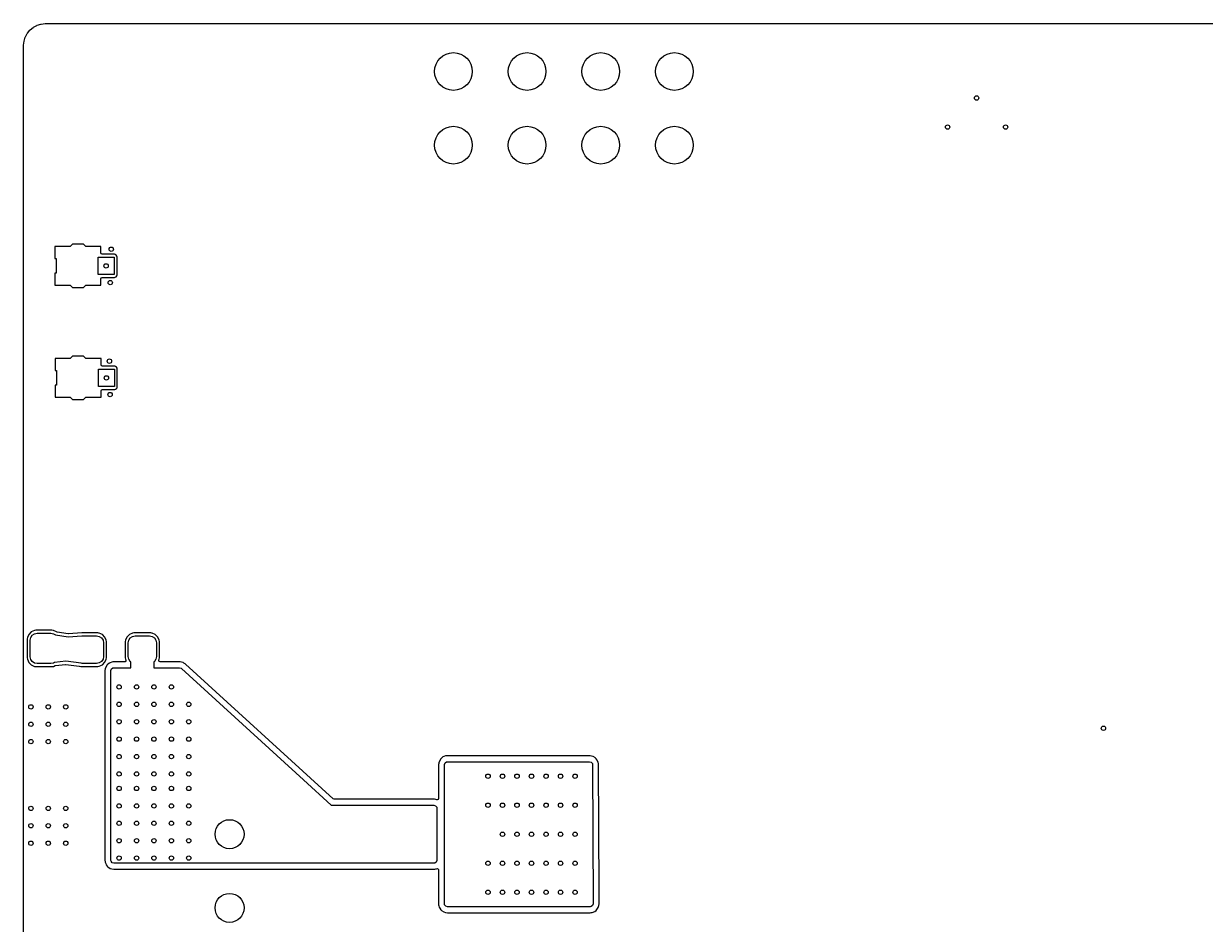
# Model space of a CAD drawing. Extents: x 114.9 to 199.6, y -137.1 to -76.7.
# Drawn here: x 114.88 to 155.62, y -107.7 to -76.65 of the extents above; entities that cross this region are included whole.
import ezdxf

# ---------------------------------------------------------------- set-up
doc = ezdxf.new("R2010")
doc.units = 0
doc.layers.add('BLACK', color=7, linetype='CONTINUOUS')

msp = doc.modelspace()

# ---------------------------------------------------------------- linework, layer by layer
at = {"layer": 'BLACK', "linetype": 'CONTINUOUS'}
for p, q in [((114.939822, -77.10893), (115.004542, -76.98785)), ((115.004542, -76.98785), (115.009871, -76.979874)), ((115.009871, -76.979874), (115.096961, -76.873753)), ((115.096961, -76.873753), (115.103754, -76.866961)), ((115.103754, -76.866961), (115.209874, -76.779871)), ((115.209874, -76.779871), (115.21785, -76.774542)), ((115.21785, -76.774542), (115.33893, -76.709822)), ((115.33893, -76.709822), (115.34779, -76.706153)), ((115.34779, -76.706153), (115.479162, -76.666301)), ((115.479162, -76.666301), (115.488581, -76.664428)), ((115.488581, -76.664428), (115.627604, -76.650736)), ((115.627604, -76.650736), (115.632407, -76.6505)), ((115.632407, -76.6505), (115.67417, -76.6505)), ((115.67417, -76.6505), (198.78583, -76.6505)), ((114.8805, -77.402406), (114.880736, -77.397603)), ((114.8805, -79.161927), (114.8805, -77.402406)), ((114.880736, -77.397603), (114.894428, -77.258582)), ((114.894428, -77.258582), (114.896302, -77.249161)), ((114.896302, -77.249161), (114.936153, -77.11779)), ((114.936153, -77.11779), (114.939822, -77.10893)), ((114.8805, -79.458752), (114.8805, -79.161927)), ((114.8805, -84.33), (114.8805, -79.458752)), ((114.8805, -88.19), (114.8805, -84.33)), ((116.48, -84.3305), (115.96, -84.3305)), ((115.96, -84.3305), (115.96, -84.75)), ((116.480354, -84.330354), (116.48, -84.3305)), ((116.560208, -84.2505), (116.480354, -84.330354)), ((116.939792, -84.2505), (116.560208, -84.2505)), ((117.019646, -84.330354), (116.939792, -84.2505)), ((117.02, -84.3305), (117.019646, -84.330354)), ((117.54, -84.3305), (117.02, -84.3305)), ((117.54, -84.5505), (117.54, -84.3305)), ((117.45, -85.3), (117.45, -84.7)), ((117.45, -84.7), (118, -84.7)), ((117.554352, -84.585148), (117.54, -84.5505)), ((117.589, -84.5995), (117.554352, -84.585148)), ((118.009899, -84.5995), (117.589, -84.5995)), ((118, -84.7), (118, -85.3)), ((118.009904, -84.5995), (118.009899, -84.5995)), ((118.039212, -84.60533), (118.009904, -84.5995)), ((118.072457, -84.627543), (118.039212, -84.60533)), ((118.094667, -84.660783), (118.072457, -84.627543)), ((118.094667, -84.660784), (118.094667, -84.660783)), ((118.094669, -84.660787), (118.094667, -84.660784)), ((118.100499, -84.690102), (118.094669, -84.660787)), ((118.1005, -85.309899), (118.100499, -84.690102)), ((115.96, -84.75), (116, -84.75)), ((116, -84.75), (116, -85.25)), ((116, -85.25), (115.96, -85.25)), ((115.96, -85.25), (115.96, -85.6695)), ((118, -85.3), (117.45, -85.3)), ((117.54, -85.449499), (117.554352, -85.414851)), ((117.54, -85.6695), (117.54, -85.449499)), ((117.554352, -85.414851), (117.589, -85.400499)), ((117.589, -85.400499), (118.009895, -85.400499)), ((118.009895, -85.400499), (118.009898, -85.400499)), ((118.009898, -85.400499), (118.039213, -85.394669)), ((118.039213, -85.394669), (118.072457, -85.372457)), ((118.072457, -85.372457), (118.094669, -85.339213)), ((118.094669, -85.339213), (118.1005, -85.309899)), ((115.96, -85.6695), (116.48, -85.6695)), ((116.48, -85.6695), (116.480354, -85.669646)), ((116.480354, -85.669646), (116.560208, -85.7495)), ((116.560208, -85.7495), (116.939792, -85.7495)), ((116.939792, -85.7495), (117.019646, -85.669646)), ((117.019646, -85.669646), (117.02, -85.6695)), ((117.02, -85.6695), (117.54, -85.6695)), ((114.8805, -97.8579), (114.8805, -88.19)), ((116.49, -88.1905), (115.97, -88.1905)), ((115.97, -88.1905), (115.97, -88.61)), ((116.490354, -88.190354), (116.49, -88.1905)), ((116.570208, -88.1105), (116.490354, -88.190354)), ((116.949792, -88.1105), (116.570208, -88.1105)), ((117.029646, -88.190354), (116.949792, -88.1105)), ((117.03, -88.1905), (117.029646, -88.190354)), ((117.55, -88.1905), (117.03, -88.1905)), ((117.55, -88.4105), (117.55, -88.1905)), ((115.97, -88.61), (116.01, -88.61)), ((116.01, -88.61), (116.01, -89.11)), ((117.46, -89.16), (117.46, -88.56)), ((117.46, -88.56), (118.01, -88.56)), ((117.564352, -88.445148), (117.55, -88.4105)), ((117.599, -88.4595), (117.564352, -88.445148)), ((118.019899, -88.4595), (117.599, -88.4595)), ((118.01, -88.56), (118.01, -89.16)), ((118.019904, -88.4595), (118.019899, -88.4595)), ((118.049212, -88.46533), (118.019904, -88.4595)), ((118.082457, -88.487543), (118.049212, -88.46533)), ((118.104667, -88.520783), (118.082457, -88.487543)), ((118.104667, -88.520784), (118.104667, -88.520783)), ((118.104669, -88.520787), (118.104667, -88.520784)), ((118.110499, -88.550102), (118.104669, -88.520787)), ((118.1105, -89.169899), (118.110499, -88.550102)), ((116.01, -89.11), (115.97, -89.11)), ((115.97, -89.11), (115.97, -89.5295)), ((118.01, -89.16), (117.46, -89.16)), ((118.082457, -89.232457), (118.104669, -89.199213)), ((118.104669, -89.199213), (118.1105, -89.169899)), ((115.97, -89.5295), (116.49, -89.5295)), ((116.49, -89.5295), (116.490354, -89.529646)), ((116.490354, -89.529646), (116.570208, -89.6095)), ((116.570208, -89.6095), (116.949792, -89.6095)), ((116.949792, -89.6095), (117.029646, -89.529646)), ((117.029646, -89.529646), (117.03, -89.5295)), ((117.03, -89.5295), (117.55, -89.5295)), ((117.55, -89.309499), (117.564352, -89.274851)), ((117.55, -89.5295), (117.55, -89.309499)), ((117.564352, -89.274851), (117.599, -89.260499)), ((117.599, -89.260499), (118.019895, -89.260499)), ((118.019895, -89.260499), (118.019898, -89.260499)), ((118.019898, -89.260499), (118.049213, -89.254669)), ((118.049213, -89.254669), (118.082457, -89.232457)), ((115.061356, -97.70064), (115.010981, -97.808668)), ((115.061357, -97.700638), (115.061356, -97.70064)), ((115.145638, -97.616357), (115.061357, -97.700638)), ((115.123079, -97.806613), (115.174562, -97.729562)), ((115.14564, -97.616356), (115.145638, -97.616357)), ((115.253671, -97.56598), (115.14564, -97.616356)), ((115.174562, -97.729562), (115.251613, -97.678079)), ((115.251613, -97.678079), (115.3425, -97.66)), ((115.302896, -97.559501), (115.253671, -97.56598)), ((115.302901, -97.5595), (115.302896, -97.559501)), ((115.857099, -97.5595), (115.302901, -97.5595)), ((115.3425, -97.66), (115.8175, -97.66)), ((115.8175, -97.66), (115.908387, -97.678079)), ((115.857103, -97.5595), (115.857099, -97.5595)), ((115.896484, -97.564684), (115.857103, -97.5595)), ((115.906331, -97.565981), (115.896484, -97.564684)), ((116.018245, -97.618168), (115.906331, -97.565981)), ((115.908387, -97.678079), (115.973756, -97.721756)), ((115.973756, -97.721756), (115.975038, -97.721094)), ((115.975038, -97.721094), (115.977878, -97.721199)), ((115.977878, -97.721199), (116.418115, -97.792004)), ((116.018577, -97.617455), (116.018245, -97.618168)), ((116.032613, -97.623146), (116.018577, -97.617455)), ((116.41674, -97.684928), (116.032613, -97.623146)), ((116.428292, -97.685405), (116.41674, -97.684928)), ((116.418115, -97.792004), (116.889843, -97.755591)), ((116.881722, -97.650404), (116.428292, -97.685405)), ((116.881723, -97.650404), (116.881722, -97.650404)), ((116.912993, -97.654152), (116.881723, -97.650404)), ((116.889843, -97.755591), (116.891616, -97.75617)), ((116.891616, -97.75617), (116.8975, -97.755)), ((116.8975, -97.755), (117.3975, -97.755)), ((116.918823, -97.6545), (116.912993, -97.654152)), ((117.4371, -97.6545), (116.918823, -97.6545)), ((117.3975, -97.755), (117.488387, -97.773079)), ((117.437103, -97.6545), (117.4371, -97.6545)), ((117.474023, -97.65936), (117.437103, -97.6545)), ((117.486331, -97.660981), (117.474023, -97.65936)), ((117.594359, -97.711356), (117.486331, -97.660981)), ((117.488387, -97.773079), (117.565438, -97.824562)), ((117.594361, -97.711357), (117.594359, -97.711356)), ((117.678642, -97.795638), (117.594361, -97.711357)), ((118.525638, -97.711357), (118.441357, -97.795638)), ((118.52564, -97.711356), (118.525638, -97.711357)), ((118.633671, -97.66098), (118.52564, -97.711356)), ((118.554562, -97.824562), (118.631613, -97.773079)), ((118.631613, -97.773079), (118.7225, -97.755)), ((118.682896, -97.654501), (118.633671, -97.66098)), ((118.682901, -97.6545), (118.682896, -97.654501)), ((119.262099, -97.6545), (118.682901, -97.6545)), ((118.7225, -97.755), (119.2225, -97.755)), ((119.2225, -97.755), (119.313387, -97.773079)), ((119.262103, -97.6545), (119.262099, -97.6545)), ((119.301484, -97.659684), (119.262103, -97.6545)), ((119.311331, -97.660981), (119.301484, -97.659684)), ((119.419359, -97.711356), (119.311331, -97.660981)), ((119.313387, -97.773079), (119.390438, -97.824562)), ((119.419361, -97.711357), (119.419359, -97.711356)), ((119.503642, -97.795638), (119.419361, -97.711357)), ((114.8805, -98.952501), (114.8805, -97.8579)), ((115.010981, -97.808668), (115.0045, -97.8579)), ((115.0045, -97.8579), (115.0045, -98.512098)), ((115.105, -97.8975), (115.123079, -97.806613)), ((115.105, -98.4725), (115.105, -97.8975)), ((117.565438, -97.824562), (117.616921, -97.901613)), ((117.616921, -97.901613), (117.635, -97.9925)), ((117.635, -97.9925), (117.635, -98.4675)), ((117.678643, -97.79564), (117.678642, -97.795638)), ((117.678644, -97.795641), (117.678643, -97.79564)), ((117.729019, -97.90367), (117.678644, -97.795641)), ((117.735499, -97.952898), (117.729019, -97.90367)), ((117.7355, -98.507103), (117.735499, -97.952898)), ((118.384501, -97.952896), (118.3845, -97.9529)), ((118.3845, -97.9529), (118.3845, -98.507098)), ((118.390981, -97.90367), (118.384501, -97.952896)), ((118.441356, -97.79564), (118.390981, -97.903668)), ((118.390981, -97.903668), (118.390981, -97.90367)), ((118.441357, -97.795638), (118.441356, -97.79564)), ((118.485, -97.9925), (118.503079, -97.901613)), ((118.485, -98.4675), (118.485, -97.9925)), ((118.503079, -97.901613), (118.554562, -97.824562)), ((119.390438, -97.824562), (119.441921, -97.901613)), ((119.441921, -97.901613), (119.46, -97.9925)), ((119.46, -97.9925), (119.46, -98.4675)), ((119.503643, -97.79564), (119.503642, -97.795638)), ((119.503644, -97.795641), (119.503643, -97.79564)), ((119.554019, -97.90367), (119.503644, -97.795641)), ((119.560499, -97.952898), (119.554019, -97.90367)), ((119.5605, -98.507103), (119.560499, -97.952898)), ((115.0045, -98.512098), (115.004501, -98.512103)), ((115.004501, -98.512103), (115.01098, -98.561328)), ((115.01098, -98.561328), (115.061356, -98.669359)), ((115.123079, -98.563387), (115.105, -98.4725)), ((115.174562, -98.640438), (115.123079, -98.563387)), ((117.616921, -98.558387), (117.565438, -98.635438)), ((117.635, -98.4675), (117.616921, -98.558387)), ((117.678644, -98.664359), (117.729019, -98.55633)), ((117.729019, -98.55633), (117.7355, -98.507103)), ((118.3845, -98.507098), (118.384501, -98.507103)), ((118.384501, -98.507103), (118.39098, -98.556328)), ((118.39098, -98.556328), (118.401222, -98.578292)), ((118.401222, -98.578292), (118.402858, -98.615759)), ((118.503079, -98.558387), (118.485, -98.4675)), ((118.554562, -98.635438), (118.503079, -98.558387)), ((119.441921, -98.558387), (119.390438, -98.635438)), ((119.46, -98.4675), (119.441921, -98.558387)), ((119.539187, -98.599), (119.543778, -98.578292)), ((119.543778, -98.578292), (119.551688, -98.561328)), ((119.551688, -98.561328), (119.554019, -98.55633)), ((119.554019, -98.55633), (119.5605, -98.507103)), ((114.8805, -115.9379), (114.8805, -98.952501)), ((115.061356, -98.669359), (115.061357, -98.669361)), ((115.061357, -98.669361), (115.145638, -98.753642)), ((115.145638, -98.753642), (115.14564, -98.753643)), ((115.14564, -98.753643), (115.145641, -98.753644)), ((115.145641, -98.753644), (115.25367, -98.804019)), ((115.251613, -98.691921), (115.174562, -98.640438)), ((115.3425, -98.71), (115.251613, -98.691921)), ((115.25367, -98.804019), (115.302897, -98.8105)), ((115.302897, -98.8105), (115.857102, -98.810499)), ((115.8175, -98.71), (115.3425, -98.71)), ((115.908387, -98.691921), (115.8175, -98.71)), ((115.857102, -98.810499), (115.90633, -98.804019)), ((115.90633, -98.804019), (115.966511, -98.775955)), ((115.944379, -98.667872), (115.908387, -98.691921)), ((115.948231, -98.669028), (115.944379, -98.667872)), ((116.335855, -98.629698), (115.948231, -98.669028)), ((115.966511, -98.775955), (115.982271, -98.771615)), ((115.982271, -98.771615), (116.32868, -98.736467)), ((116.32868, -98.736467), (116.339963, -98.736629)), ((116.861202, -98.6983), (116.335855, -98.629698)), ((116.339963, -98.736629), (116.797637, -98.796394)), ((116.797637, -98.796394), (116.80491, -98.798514)), ((116.80491, -98.798514), (116.805069, -98.797969)), ((116.805069, -98.797969), (116.808667, -98.799018)), ((116.808667, -98.799018), (116.808668, -98.799018)), ((116.808668, -98.799018), (116.80867, -98.799019)), ((116.80867, -98.799019), (116.857897, -98.8055)), ((116.857897, -98.8055), (117.437102, -98.805499)), ((116.863217, -98.69818), (116.861202, -98.6983)), ((116.8975, -98.705), (116.863217, -98.69818)), ((117.3975, -98.705), (116.8975, -98.705)), ((117.488387, -98.686921), (117.3975, -98.705)), ((117.437102, -98.805499), (117.48633, -98.799019)), ((117.48633, -98.799019), (117.594359, -98.748644)), ((117.565438, -98.635438), (117.488387, -98.686921)), ((117.594359, -98.748644), (117.678644, -98.664359)), ((117.694556, -98.889001), (117.6845, -98.952501)), ((117.6845, -98.952501), (117.6845, -105.490997)), ((117.694557, -98.888998), (117.694556, -98.889001)), ((117.713464, -98.830807), (117.694557, -98.888998)), ((117.713466, -98.830803), (117.713464, -98.830807)), ((117.759568, -98.753643), (117.713466, -98.830803)), ((117.760372, -98.752297), (117.759568, -98.753643)), ((117.760374, -98.752294), (117.760372, -98.752296)), ((117.760372, -98.752296), (117.760372, -98.752297)), ((117.788105, -98.728065), (117.760374, -98.752294)), ((117.788106, -98.728065), (117.788105, -98.728065)), ((117.78811, -98.728061), (117.788106, -98.728065)), ((117.788117, -98.728056), (117.78811, -98.728061)), ((117.837617, -98.692092), (117.788117, -98.728056)), ((117.858641, -98.683106), (117.837617, -98.692092)), ((117.92171, -98.656148), (117.858641, -98.683106)), ((117.89, -98.9525), (117.908907, -98.894309)), ((117.89, -105.491), (117.89, -98.9525)), ((117.908907, -98.894309), (117.958407, -98.858345)), ((117.921713, -98.656147), (117.92171, -98.656148)), ((117.926272, -98.655373), (117.921713, -98.656147)), ((117.952329, -98.651246), (117.926272, -98.655373)), ((117.956856, -98.65053), (117.952329, -98.651246)), ((117.95686, -98.650529), (117.956856, -98.65053)), ((117.956865, -98.650529), (117.95686, -98.650529)), ((117.977736, -98.648886), (117.956865, -98.650529)), ((117.958407, -98.858345), (117.989, -98.8535)), ((117.989, -98.648), (117.977736, -98.648886)), ((118.356813, -98.648), (117.989, -98.648)), ((117.989, -98.8535), (118.5725, -98.8535)), ((118.377521, -98.643409), (118.356813, -98.648)), ((118.402858, -98.615759), (118.377521, -98.643409)), ((118.5725, -98.647423), (118.554562, -98.635438)), ((118.5725, -98.8535), (118.5725, -98.647423)), ((119.390438, -98.635438), (119.3725, -98.647423)), ((119.3725, -98.647423), (119.3725, -98.8535)), ((119.3725, -98.8535), (120.257616, -98.8535)), ((119.553539, -98.633648), (119.539187, -98.599)), ((119.588187, -98.648), (119.553539, -98.633648)), ((120.257615, -98.648), (119.588187, -98.648)), ((120.257616, -98.648), (120.257615, -98.648)), ((120.276774, -98.651034), (120.257616, -98.648)), ((120.257616, -98.8535), (120.315807, -98.872407)), ((120.321114, -98.658056), (120.276774, -98.651034)), ((120.315807, -98.872407), (120.324352, -98.879375)), ((120.321116, -98.658056), (120.321114, -98.658056)), ((120.321118, -98.658057), (120.321116, -98.658056)), ((120.379309, -98.676964), (120.321118, -98.658057)), ((120.324352, -98.879375), (124.532707, -102.720005)), ((120.404267, -98.690571), (120.379309, -98.676964)), ((120.445675, -98.713145), (120.404267, -98.690571)), ((120.454207, -98.720102), (120.445675, -98.713145)), ((120.462894, -98.727597), (120.454207, -98.720102)), ((125.551643, -103.371693), (120.462894, -98.727597)), ((129.184732, -102.187539), (129.1845, -102.189001)), ((129.1845, -102.189001), (129.1845, -103.357655)), ((129.189743, -102.155893), (129.184732, -102.187539)), ((129.194556, -102.125501), (129.189743, -102.155893)), ((129.194557, -102.125498), (129.194556, -102.125501)), ((129.213464, -102.067307), (129.194557, -102.125498)), ((129.213466, -102.067303), (129.213464, -102.067307)), ((129.260374, -101.988794), (129.213466, -102.067303)), ((129.288105, -101.964565), (129.260374, -101.988794)), ((129.288106, -101.964565), (129.288105, -101.964565)), ((129.28811, -101.964561), (129.288106, -101.964565)), ((129.288117, -101.964556), (129.28811, -101.964561)), ((129.337617, -101.928592), (129.288117, -101.964556)), ((129.373006, -101.913466), (129.337617, -101.928592)), ((129.42171, -101.892648), (129.373006, -101.913466)), ((129.39, -102.189), (129.408907, -102.130809)), ((129.39, -106.991), (129.39, -102.189)), ((129.408907, -102.130809), (129.458407, -102.094845)), ((129.421713, -101.892647), (129.42171, -101.892648)), ((129.426272, -101.891873), (129.421713, -101.892647)), ((129.452329, -101.887746), (129.426272, -101.891873)), ((129.456856, -101.88703), (129.452329, -101.887746)), ((129.45686, -101.887029), (129.456856, -101.88703)), ((129.456865, -101.887029), (129.45686, -101.887029)), ((129.477736, -101.885386), (129.456865, -101.887029)), ((129.458407, -102.094845), (129.489, -102.09)), ((129.489, -101.8845), (129.477736, -101.885386)), ((134.393474, -101.8845), (129.489, -101.8845)), ((129.489, -102.09), (134.393474, -102.09)), ((134.412632, -101.887534), (134.393474, -101.8845)), ((134.393474, -102.09), (134.451665, -102.108907)), ((134.456972, -101.894556), (134.412632, -101.887534)), ((134.451665, -102.108907), (134.487629, -102.158407)), ((134.456974, -101.894556), (134.456972, -101.894556)), ((134.456976, -101.894557), (134.456974, -101.894556)), ((134.515167, -101.913464), (134.456976, -101.894557)), ((134.487629, -102.158407), (134.492473, -102.188525)), ((134.492473, -102.188525), (134.515523, -106.990525)), ((134.593677, -101.960372), (134.515167, -101.913464)), ((134.593678, -101.960373), (134.593677, -101.960372)), ((134.593679, -101.960374), (134.593678, -101.960373)), ((134.59734, -101.964565), (134.593679, -101.960374)), ((134.617918, -101.988117), (134.59734, -101.964565)), ((134.653882, -102.037617), (134.617918, -101.988117)), ((134.689826, -102.121713), (134.653882, -102.037617)), ((134.690522, -102.125775), (134.689826, -102.121713)), ((134.695366, -102.155893), (134.690522, -102.125775)), ((134.697971, -102.187539), (134.695366, -102.155893)), ((134.697971, -102.187543), (134.697971, -102.187539)), ((134.71888, -106.543609), (134.697971, -102.187543)), ((124.532707, -102.720005), (125.486, -103.59)), ((125.584674, -103.3845), (125.551643, -103.371693)), ((129.026999, -103.3845), (125.584674, -103.3845)), ((129.027, -103.3845), (129.026999, -103.3845)), ((129.046158, -103.387534), (129.027, -103.3845)), ((129.090498, -103.394556), (129.046158, -103.387534)), ((129.09051, -103.394559), (129.090498, -103.394556)), ((129.12036, -103.404257), (129.09051, -103.394559)), ((129.1355, -103.406655), (129.12036, -103.404257)), ((129.170148, -103.392303), (129.1355, -103.406655)), ((129.1845, -103.357655), (129.170148, -103.392303)), ((125.486, -103.59), (129.027, -103.59)), ((129.027, -103.59), (129.085191, -103.608907)), ((129.085191, -103.608907), (129.121155, -103.658407)), ((129.121155, -103.658407), (129.126, -103.689)), ((129.126, -103.689), (129.126, -105.491)), ((117.6845, -105.490997), (117.687029, -105.523134)), ((117.894845, -105.521593), (117.89, -105.491)), ((129.126, -105.491), (129.107093, -105.549191)), ((117.687029, -105.523134), (117.687032, -105.523155)), ((117.687032, -105.523155), (117.691873, -105.553727)), ((117.691873, -105.553727), (117.692647, -105.558286)), ((117.692647, -105.558286), (117.692648, -105.558289)), ((117.692648, -105.558289), (117.71062, -105.600335)), ((117.71062, -105.600335), (117.728592, -105.642383)), ((117.728592, -105.642383), (117.764556, -105.691883)), ((117.764556, -105.691883), (117.764565, -105.691893)), ((117.764565, -105.691893), (117.764565, -105.691894)), ((117.764565, -105.691894), (117.788794, -105.719625)), ((117.788794, -105.719625), (117.788797, -105.719628)), ((117.788797, -105.719628), (117.867307, -105.766536)), ((117.867307, -105.766536), (117.925498, -105.785443)), ((117.930809, -105.571093), (117.894845, -105.521593)), ((117.925498, -105.785443), (117.989, -105.7955)), ((117.989, -105.59), (117.930809, -105.571093)), ((129.027, -105.59), (117.989, -105.59)), ((117.989, -105.7955), (117.989001, -105.7955)), ((117.989001, -105.7955), (129.026989, -105.7955)), ((129.026989, -105.7955), (129.027, -105.7955)), ((129.057593, -105.585155), (129.027, -105.59)), ((129.027, -105.7955), (129.059144, -105.79297)), ((129.107093, -105.549191), (129.057593, -105.585155)), ((129.059144, -105.79297), (129.089737, -105.788125)), ((129.089737, -105.788125), (129.094287, -105.787352)), ((129.094287, -105.787352), (129.116242, -105.777967)), ((129.116242, -105.777967), (129.153742, -105.777547)), ((129.153742, -105.777547), (129.180557, -105.803766)), ((129.180557, -105.803766), (129.1845, -105.823025)), ((129.1845, -105.823025), (129.1845, -106.990997)), ((134.721021, -106.989539), (134.71888, -106.543609)), ((129.1845, -106.990997), (129.187029, -107.023134)), ((129.187029, -107.023134), (129.187032, -107.023155)), ((129.187032, -107.023155), (129.191873, -107.053727)), ((129.191873, -107.053727), (129.192647, -107.058286)), ((129.192647, -107.058286), (129.192648, -107.058289)), ((129.192648, -107.058289), (129.21062, -107.100335)), ((129.21062, -107.100335), (129.228592, -107.142383)), ((129.228592, -107.142383), (129.264556, -107.191883)), ((129.394845, -107.021593), (129.39, -106.991)), ((129.430809, -107.071093), (129.394845, -107.021593)), ((129.489, -107.09), (129.430809, -107.071093)), ((134.416524, -107.09), (129.489, -107.09)), ((134.447568, -107.085007), (134.416524, -107.09)), ((134.496895, -107.048806), (134.447568, -107.085007)), ((134.515523, -106.990525), (134.496895, -107.048806)), ((134.646109, -107.190105), (134.69264, -107.111371)), ((134.69264, -107.111371), (134.711268, -107.05309)), ((134.711268, -107.05309), (134.721021, -106.989539)), ((129.264556, -107.191883), (129.264565, -107.191893)), ((129.264565, -107.191893), (129.264565, -107.191894)), ((129.264565, -107.191894), (129.288794, -107.219625)), ((129.288794, -107.219625), (129.288797, -107.219628)), ((129.288797, -107.219628), (129.367307, -107.266536)), ((129.367307, -107.266536), (129.425498, -107.285443)), ((129.425498, -107.285443), (129.489, -107.2955)), ((129.489, -107.2955), (129.489001, -107.2955)), ((129.489001, -107.2955), (134.416521, -107.2955)), ((134.416521, -107.2955), (134.416524, -107.2955)), ((134.416524, -107.2955), (134.449156, -107.292893)), ((134.449156, -107.292893), (134.4802, -107.2879)), ((134.4802, -107.2879), (134.485231, -107.287026)), ((134.485231, -107.287026), (134.569154, -107.250679)), ((134.569154, -107.250679), (134.618481, -107.214478)), ((134.618481, -107.214478), (134.646109, -107.190105))]:
    msp.add_line(p, q, dxfattribs=at)
at = {"layer": 'BLACK'}
for centre, radius in [((129.698, -78.3), 0.65), ((132.238, -78.3), 0.65), ((134.778, -78.3), 0.65), ((137.318, -78.3), 0.65), ((147.736, -79.2135), 0.075), ((129.698, -80.84), 0.65), ((132.238, -80.84), 0.65), ((134.778, -80.84), 0.65), ((137.318, -80.84), 0.65), ((146.736, -80.2135), 0.075), ((148.736, -80.2135), 0.075), ((117.9, -84.424998), 0.075), ((117.725, -85), 0.075), ((117.869364, -85.575002), 0.075), ((117.84, -88.284998), 0.075), ((117.735, -88.86), 0.075), ((117.86, -89.435002), 0.075), ((118.1735, -99.5135), 0.075), ((118.7735, -99.5135), 0.075), ((119.3735, -99.5135), 0.075), ((119.9735, -99.5135), 0.075), ((115.13, -100.2), 0.075), ((115.73, -100.2), 0.075), ((116.33, -100.2), 0.075), ((118.1735, -100.1135), 0.075), ((118.7735, -100.1135), 0.075), ((119.3735, -100.1135), 0.075), ((119.9735, -100.1135), 0.075), ((120.5735, -100.1135), 0.075), ((115.13, -100.8), 0.075), ((115.73, -100.8), 0.075), ((116.33, -100.8), 0.075), ((118.1735, -100.7135), 0.075), ((118.7735, -100.7135), 0.075), ((119.3735, -100.7135), 0.075), ((119.9735, -100.7135), 0.075), ((120.5735, -100.7135), 0.075), ((152.11, -100.9385), 0.075), ((115.13, -101.4), 0.075), ((115.73, -101.4), 0.075), ((116.33, -101.4), 0.075), ((118.1735, -101.3135), 0.075), ((118.7735, -101.3135), 0.075), ((119.3735, -101.3135), 0.075), ((119.9735, -101.3135), 0.075), ((120.5735, -101.3135), 0.075), ((118.1735, -101.9135), 0.075), ((118.7735, -101.9135), 0.075), ((119.3735, -101.9135), 0.075), ((119.9735, -101.9135), 0.075), ((120.5735, -101.9135), 0.075), ((118.1735, -102.5135), 0.075), ((118.7735, -102.5135), 0.075), ((119.3735, -102.5135), 0.075), ((119.9735, -102.5135), 0.075), ((120.5735, -102.5135), 0.075), ((130.89, -102.59), 0.075), ((131.39, -102.59), 0.075), ((131.89, -102.59), 0.075), ((132.39, -102.59), 0.075), ((132.89, -102.59), 0.075), ((133.39, -102.59), 0.075), ((133.89, -102.59), 0.075), ((118.1735, -103.0135), 0.075), ((118.7735, -103.0135), 0.075), ((119.3735, -103.0135), 0.075), ((119.9735, -103.0135), 0.075), ((120.5735, -103.0135), 0.075), ((115.13, -103.7), 0.075), ((115.73, -103.7), 0.075), ((116.33, -103.7), 0.075), ((118.1735, -103.6135), 0.075), ((118.7735, -103.6135), 0.075), ((119.3735, -103.6135), 0.075), ((119.9735, -103.6135), 0.075), ((120.5735, -103.6135), 0.075), ((130.89, -103.59), 0.075), ((131.39, -103.59), 0.075), ((131.89, -103.59), 0.075), ((132.39, -103.59), 0.075), ((132.89, -103.59), 0.075), ((133.39, -103.59), 0.075), ((133.89, -103.59), 0.075), ((115.13, -104.3), 0.075), ((115.73, -104.3), 0.075), ((116.33, -104.3), 0.075), ((118.1735, -104.2135), 0.075), ((118.7735, -104.2135), 0.075), ((119.3735, -104.2135), 0.075), ((119.9735, -104.2135), 0.075), ((120.5735, -104.2135), 0.075), ((121.98, -104.59), 0.5), ((131.39, -104.59), 0.075), ((131.89, -104.59), 0.075), ((132.39, -104.59), 0.075), ((132.89, -104.59), 0.075), ((133.39, -104.59), 0.075), ((133.89, -104.59), 0.075), ((115.13, -104.9), 0.075), ((115.73, -104.9), 0.075), ((116.33, -104.9), 0.075), ((118.1735, -104.8135), 0.075), ((118.7735, -104.8135), 0.075), ((119.3735, -104.8135), 0.075), ((119.9735, -104.8135), 0.075), ((120.5735, -104.8135), 0.075), ((118.1735, -105.4135), 0.075), ((118.7735, -105.4135), 0.075), ((119.3735, -105.4135), 0.075), ((119.9735, -105.4135), 0.075), ((120.5735, -105.4135), 0.075), ((130.89, -105.59), 0.075), ((131.39, -105.59), 0.075), ((131.89, -105.59), 0.075), ((132.39, -105.59), 0.075), ((132.89, -105.59), 0.075), ((133.39, -105.59), 0.075), ((133.89, -105.59), 0.075), ((121.98, -107.13), 0.5), ((130.89, -106.59), 0.075), ((131.39, -106.59), 0.075), ((131.89, -106.59), 0.075), ((132.39, -106.59), 0.075), ((132.89, -106.59), 0.075), ((133.39, -106.59), 0.075), ((133.89, -106.59), 0.075)]:
    msp.add_circle(centre, radius, dxfattribs=at)
at = {"layer": 'WHITE'}
for centre, radius in [((129.698, -78.3), 0.65), ((132.238, -78.3), 0.65), ((134.778, -78.3), 0.65), ((137.318, -78.3), 0.65), ((147.736, -79.2135), 0.075), ((129.698, -80.84), 0.65), ((132.238, -80.84), 0.65), ((134.778, -80.84), 0.65), ((137.318, -80.84), 0.65), ((146.736, -80.2135), 0.075), ((148.736, -80.2135), 0.075), ((117.9, -84.424998), 0.075), ((117.725, -85), 0.075), ((117.869364, -85.575002), 0.075), ((117.84, -88.284998), 0.075), ((117.735, -88.86), 0.075), ((117.86, -89.435002), 0.075), ((118.1735, -99.5135), 0.075), ((118.7735, -99.5135), 0.075), ((119.3735, -99.5135), 0.075), ((119.9735, -99.5135), 0.075), ((115.13, -100.2), 0.075), ((115.73, -100.2), 0.075), ((116.33, -100.2), 0.075), ((118.1735, -100.1135), 0.075), ((118.7735, -100.1135), 0.075), ((119.3735, -100.1135), 0.075), ((119.9735, -100.1135), 0.075), ((120.5735, -100.1135), 0.075), ((115.13, -100.8), 0.075), ((115.73, -100.8), 0.075), ((116.33, -100.8), 0.075), ((118.1735, -100.7135), 0.075), ((118.7735, -100.7135), 0.075), ((119.3735, -100.7135), 0.075), ((119.9735, -100.7135), 0.075), ((120.5735, -100.7135), 0.075), ((152.11, -100.9385), 0.075), ((115.13, -101.4), 0.075), ((115.73, -101.4), 0.075), ((116.33, -101.4), 0.075), ((118.1735, -101.3135), 0.075), ((118.7735, -101.3135), 0.075), ((119.3735, -101.3135), 0.075), ((119.9735, -101.3135), 0.075), ((120.5735, -101.3135), 0.075), ((118.1735, -101.9135), 0.075), ((118.7735, -101.9135), 0.075), ((119.3735, -101.9135), 0.075), ((119.9735, -101.9135), 0.075), ((120.5735, -101.9135), 0.075), ((118.1735, -102.5135), 0.075), ((118.7735, -102.5135), 0.075), ((119.3735, -102.5135), 0.075), ((119.9735, -102.5135), 0.075), ((120.5735, -102.5135), 0.075), ((130.89, -102.59), 0.075), ((131.39, -102.59), 0.075), ((131.89, -102.59), 0.075), ((132.39, -102.59), 0.075), ((132.89, -102.59), 0.075), ((133.39, -102.59), 0.075), ((133.89, -102.59), 0.075), ((118.1735, -103.0135), 0.075), ((118.7735, -103.0135), 0.075), ((119.3735, -103.0135), 0.075), ((119.9735, -103.0135), 0.075), ((120.5735, -103.0135), 0.075), ((115.13, -103.7), 0.075), ((115.73, -103.7), 0.075), ((116.33, -103.7), 0.075), ((118.1735, -103.6135), 0.075), ((118.7735, -103.6135), 0.075), ((119.3735, -103.6135), 0.075), ((119.9735, -103.6135), 0.075), ((120.5735, -103.6135), 0.075), ((130.89, -103.59), 0.075), ((131.39, -103.59), 0.075), ((131.89, -103.59), 0.075), ((132.39, -103.59), 0.075), ((132.89, -103.59), 0.075), ((133.39, -103.59), 0.075), ((133.89, -103.59), 0.075), ((115.13, -104.3), 0.075), ((115.73, -104.3), 0.075), ((116.33, -104.3), 0.075), ((118.1735, -104.2135), 0.075), ((118.7735, -104.2135), 0.075), ((119.3735, -104.2135), 0.075), ((119.9735, -104.2135), 0.075), ((120.5735, -104.2135), 0.075), ((121.98, -104.59), 0.5), ((131.39, -104.59), 0.075), ((131.89, -104.59), 0.075), ((132.39, -104.59), 0.075), ((132.89, -104.59), 0.075), ((133.39, -104.59), 0.075), ((133.89, -104.59), 0.075), ((115.13, -104.9), 0.075), ((115.73, -104.9), 0.075), ((116.33, -104.9), 0.075), ((118.1735, -104.8135), 0.075), ((118.7735, -104.8135), 0.075), ((119.3735, -104.8135), 0.075), ((119.9735, -104.8135), 0.075), ((120.5735, -104.8135), 0.075), ((118.1735, -105.4135), 0.075), ((118.7735, -105.4135), 0.075), ((119.3735, -105.4135), 0.075), ((119.9735, -105.4135), 0.075), ((120.5735, -105.4135), 0.075), ((130.89, -105.59), 0.075), ((131.39, -105.59), 0.075), ((131.89, -105.59), 0.075), ((132.39, -105.59), 0.075), ((132.89, -105.59), 0.075), ((133.39, -105.59), 0.075), ((133.89, -105.59), 0.075), ((121.98, -107.13), 0.5), ((130.89, -106.59), 0.075), ((131.39, -106.59), 0.075), ((131.89, -106.59), 0.075), ((132.39, -106.59), 0.075), ((132.89, -106.59), 0.075), ((133.39, -106.59), 0.075), ((133.89, -106.59), 0.075)]:
    msp.add_circle(centre, radius, dxfattribs=at)

doc.saveas('drawing.dxf')
